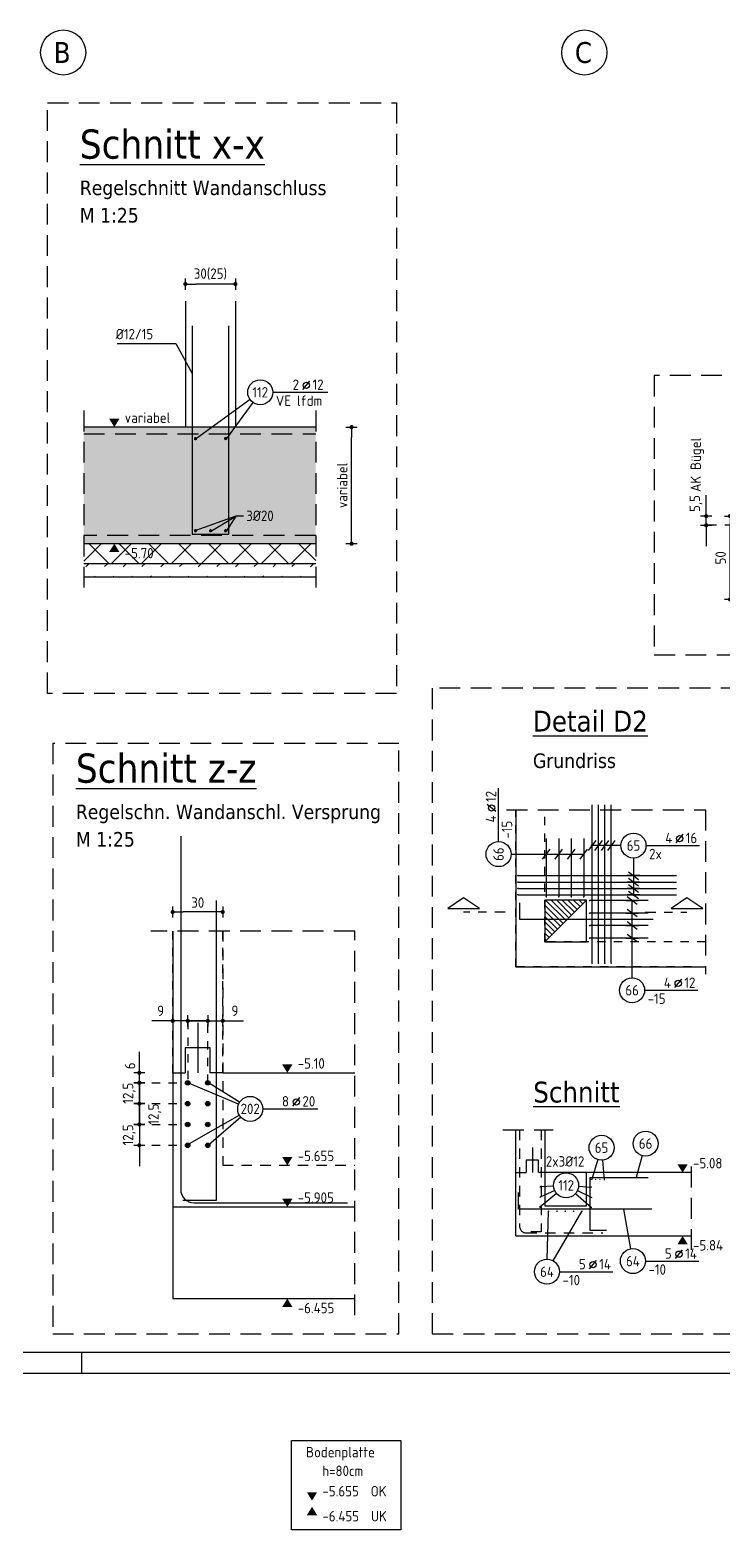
# Model space of a CAD drawing. Extents: x -59 to 99, y -34 to 56.
# Drawn here: x 30.33 to 38.64, y -1.88 to 16.12 of the extents above; entities that cross this region are included whole.
import ezdxf
from ezdxf.enums import TextEntityAlignment as Align

# ---------------------------------------------------------------- set-up
doc = ezdxf.new("R2010")
doc.units = 0
doc.header["$LTSCALE"] = 0.5
for name, pattern in [('AUSGEZOGEN', [1000.01, 1000, 0.01]), ('DASHDOTSMALL', [1.05, 0.5, -0.25, 0.05, -0.25]), ('DASHED', [0.75, 0.5, -0.25]), ('DOT', [0.175, 0.05, -0.125]), ('GESTRICHELT', [0.75, 0.5, -0.25]), ('HIDDEN', [0.375, 0.25, -0.125]), ('HIDDENX2', [0.75, 0.5, -0.25]), ('PUNKT', [0.175, 0.05, -0.125]), ('STRICHLINIE', [0.75, 0.5, -0.25]), ('STRICHPUNKT2', [0.55, 0.25, -0.125, 0.05, -0.125]), ('VERDECKT', [0.375, 0.25, -0.125])]:
    doc.linetypes.add(name, pattern=pattern)
for name, color, linetype in [('AFU', 7, 'Continuous'), ('BETON', 7, 'Continuous'), ('DETAIL', 7, 'Continuous'), ('DRUEBER', 7, 'Continuous'), ('grau_dunkel', 7, 'Continuous'), ('grau_mittel', 7, 'Continuous'), ('HILFE', 7, 'Continuous'), ('koten', 7, 'Continuous'), ('MASSE', 7, 'Continuous'), ('OBJEKT', 7, 'Continuous'), ('RAHMEN', 7, 'Continuous'), ('RND', 7, 'Continuous'), ('RND-1', 7, 'Continuous'), ('SCHNITTE', 7, 'Continuous'), ('SFP_Achsen', 7, 'Continuous'), ('SFP_Dämmung', 7, 'Continuous'), ('SFP_Hilfe', 7, 'Continuous'), ('TEXT', 7, 'Continuous'), ('VERDECKT', 7, 'Continuous')]:
    doc.layers.add(name, color=color, linetype=linetype)
doc.layers.add('NOPLOT', color=7, linetype='Continuous', plot=False)
doc.styles.add('helv', font='tahoma.ttf')
doc.styles.add('txt', font='isocp.shx')
doc.linetypes.add('AFU_50K', pattern='A,0.15,["/",Standard,S=0.2,R=0,X=-0.01,Y=-0.1],0.07,["/",Standard,S=0.2,R=0,X=-0.01,Y=-0.1],0.15', length=0.37)
doc.linetypes.add('AFU_50M', pattern='A,0.45,["/",Standard,S=0.2,R=0,X=-0.01,Y=-0.1],0.07,["/",Standard,S=0.2,R=0,X=-0.01,Y=-0.1],0.45', length=0.97)
doc.dimstyles.new('DOT_I', dxfattribs={"dimscale": 0.5, "dimtxt": 0.25, "dimasz": 0.25, "dimexe": 0.1, "dimexo": 0.3, "dimgap": 0.1, "dimtad": 1, "dimdec": 3, "dimzin": 3, "dimtxsty": 'txt', "dimblk": 'DOT', "dimblk1": 'DOT', "dimblk2": 'DOT', "dimsah": 1, "dimcen": 0.1, "dimse1": 1, "dimse2": 1, "dimazin": 0, "dimtfac": 1, "dimtdec": 4, "dimtix": 1, "dimtmove": 2, "dimatfit": 3, "dimfxl": 0, "dimtvp": 1, "dimtolj": 1, "dimtzin": 0, "dimarcsym": 0})

# ---------------------------------------------------------------- blocks, each defined once
blk = doc.blocks.new('DOT')
at = {"layer": 'MASSE', "color": 7, "linetype": 'Continuous'}
for p, q in [((0, 0), (-1, 0)), ((0, 0.54), (0, -0.54))]:
    blk.add_line(p, q, dxfattribs=at)
at = {"layer": 'MASSE', "color": 7, "linetype": 'Continuous', "const_width": 0.2}
blk.add_lwpolyline([(-0.1, 0, 1), (0.1, 0, 1)], format="xyb", close=True, dxfattribs=at)
blk = doc.blocks.new('*D42')
at = {"layer": 'Defpoints', "color": 0, "linetype": 'AUSGEZOGEN', "transparency": 16777216}
for p in [(38.725, 10.283), (38.725, 10.283), (38.725, 9.283)]:
    blk.add_point(p, dxfattribs=at)
at = {"layer": 'MASSE', "color": 0, "linetype": 'AUSGEZOGEN', "lineweight": -2, "transparency": 16777216}
blk.add_line((38.725, 9.408), (38.725, 10.158), dxfattribs=at)
at = {"layer": 'MASSE', "color": 0, "linetype": 'AUSGEZOGEN', "lineweight": -2, "transparency": 16777216, "xscale": 0.125, "yscale": 0.125, "zscale": 0.125}
for p, rotation in [((38.725, 10.283), 90), ((38.725, 9.283), 270)]:
    blk.add_blockref('DOT', p, dxfattribs=dict(at, rotation=rotation))
at = {"layer": 'MASSE', "color": 0, "linetype": 'AUSGEZOGEN', "transparency": 16777216, "insert": (38.612, 9.783), "char_height": 0.125, "attachment_point": 5, "rotation": 90, "style": 'txt'}
blk.add_mtext('\\A1;50', dxfattribs=at)
blk = doc.blocks.new('*D44')
at = {"layer": 'Defpoints', "color": 0, "linetype": 'AUSGEZOGEN', "transparency": 16777216}
for p in [(38.439, 10.283), (38.439, 10.283), (38.439, 10.173)]:
    blk.add_point(p, dxfattribs=at)
at = {"layer": 'MASSE', "color": 0, "linetype": 'AUSGEZOGEN', "lineweight": -2, "transparency": 16777216}
for p, q in [((38.439, 10.408), (38.439, 10.533)), ((38.439, 10.173), (38.439, 10.283)), ((38.439, 10.048), (38.439, 9.923))]:
    blk.add_line(p, q, dxfattribs=at)
at = {"layer": 'MASSE', "color": 0, "linetype": 'AUSGEZOGEN', "lineweight": -2, "transparency": 16777216, "xscale": 0.125, "yscale": 0.125, "zscale": 0.125}
for p, rotation in [((38.439, 10.283), 270), ((38.439, 10.173), 90)]:
    blk.add_blockref('DOT', p, dxfattribs=dict(at, rotation=rotation))
at = {"layer": 'MASSE', "color": 0, "linetype": 'AUSGEZOGEN', "transparency": 16777216, "insert": (38.317, 10.434), "char_height": 0.125, "attachment_point": 5, "rotation": 90, "style": 'txt'}
blk.add_mtext('\\A1;5,5', dxfattribs=at)
blk = doc.blocks.new('RND_LEI')
at = {"layer": 'RND', "color": 7, "linetype": 'Continuous'}
blk.add_line((1.022, 0.066), (1.19, 0.27), dxfattribs=at)
for centre, radius in [((0, 0), 0.3), ((1.106, 0.168), 0.075)]:
    blk.add_circle(centre, radius, dxfattribs=at)
at = {"layer": 'RND', "color": 7, "linetype": 'Continuous', "style": 'txt'}
blk.add_attdef('POSL', text='', height=0.25, dxfattribs=at).set_placement((0, 0), align=Align.MIDDLE)
blk.add_attdef('ANZ', text='', height=0.25, dxfattribs=at).set_placement((0.931, 0.057), align=Align.RIGHT)
for tag, p in [('DUM', (1.253, 0.057)), ('ABSTD', (1.674, 0.057)), ('POSTXT', (0.374, -0.327))]:
    blk.add_attdef(tag, p, '', height=0.25, dxfattribs=at)
blk = doc.blocks.new('lei_gre')
at = {"layer": 'RND', "color": 7, "linetype": 'Continuous'}
for p, q in [((-0.09, -0.12), (0.09, 0.12)), ((0, 0.15), (0, -0.15))]:
    blk.add_line(p, q, dxfattribs=at)
blk = doc.blocks.new('RND_HIN')
at = {"layer": 'RND', "color": 7, "linetype": 'Continuous'}
blk.add_circle((0, 0), 0.3, dxfattribs=at)
at = {"layer": 'RND', "color": 7, "linetype": 'Continuous', "style": 'txt'}
blk.add_attdef('POSI', text='', height=0.25, dxfattribs=at).set_placement((0, 0), align=Align.MIDDLE)
blk = doc.blocks.new('SCHN-2')
at = {"layer": 'SCHNITTE', "color": 6, "linetype": 'Continuous'}
blk.add_lwpolyline([(0.378, 0.088), (0, 0.34), (-0.378, 0.088)], close=True, dxfattribs=at)
at = {"layer": 'SCHNITTE', "color": 1, "linetype": 'DASHDOTSMALL', "style": 'helv'}
blk.add_attdef('SCHN-2', text='', height=0.35, dxfattribs=at).set_placement((0, 0.45), align=Align.CENTER)
blk = doc.blocks.new('okrd_o')
at = {"layer": 'koten', "color": 7, "linetype": 'Continuous'}
blk.add_solid([(-0.125, 0.202), (0.125, 0.202), (0, 0)], dxfattribs=at)
at = {"layer": 'koten', "style": 'txt'}
blk.add_attdef('OKRD', (0.25, 0.1), '', height=0.25, dxfattribs=at)
blk = doc.blocks.new('okrd_u')
at = {"layer": 'koten', "color": 7, "linetype": 'Continuous'}
blk.add_solid([(-0.125, -0.202), (0.125, -0.202), (0, 0)], dxfattribs=at)
at = {"layer": 'koten', "style": 'txt'}
blk.add_attdef('OKRD', (0.25, -0.35), '', height=0.25, dxfattribs=at)
blk = doc.blocks.new('*D75')
at = {"layer": 'Defpoints', "color": 0, "linetype": 'AUSGEZOGEN', "transparency": 16777216}
for p in [(32.193, 13.068), (32.193, 13.068), (32.793, 13.068)]:
    blk.add_point(p, dxfattribs=at)
at = {"layer": 'MASSE', "color": 0, "linetype": 'AUSGEZOGEN', "lineweight": -2, "transparency": 16777216}
blk.add_line((32.668, 13.068), (32.318, 13.068), dxfattribs=at)
at = {"layer": 'MASSE', "color": 0, "linetype": 'AUSGEZOGEN', "lineweight": -2, "transparency": 16777216, "xscale": 0.125, "yscale": 0.125, "zscale": 0.125, "rotation": 180}
blk.add_blockref('DOT', (32.193, 13.068), dxfattribs=at)
at = {"layer": 'MASSE', "color": 0, "linetype": 'AUSGEZOGEN', "lineweight": -2, "transparency": 16777216, "xscale": 0.125, "yscale": 0.125, "zscale": 0.125}
blk.add_blockref('DOT', (32.793, 13.068), dxfattribs=at)
at = {"layer": 'MASSE', "color": 0, "linetype": 'AUSGEZOGEN', "transparency": 16777216, "insert": (32.493, 13.187), "char_height": 0.125, "attachment_point": 5, "style": 'txt'}
blk.add_mtext('\\A1;30(25)', dxfattribs=at)
blk = doc.blocks.new('*D76')
at = {"layer": 'Defpoints', "color": 0, "linetype": 'AUSGEZOGEN', "transparency": 16777216}
for p in [(34.186, 11.352), (34.186, 11.352), (34.186, 9.952)]:
    blk.add_point(p, dxfattribs=at)
at = {"layer": 'MASSE', "color": 0, "linetype": 'AUSGEZOGEN', "lineweight": -2, "transparency": 16777216}
blk.add_line((34.186, 10.077), (34.186, 11.227), dxfattribs=at)
at = {"layer": 'MASSE', "color": 0, "linetype": 'AUSGEZOGEN', "lineweight": -2, "transparency": 16777216, "xscale": 0.125, "yscale": 0.125, "zscale": 0.125}
for p, rotation in [((34.186, 11.352), 90), ((34.186, 9.952), 270)]:
    blk.add_blockref('DOT', p, dxfattribs=dict(at, rotation=rotation))
at = {"layer": 'MASSE', "color": 0, "linetype": 'AUSGEZOGEN', "transparency": 16777216, "insert": (34.074, 10.652), "char_height": 0.125, "attachment_point": 5, "rotation": 90, "style": 'txt'}
blk.add_mtext('\\A1;variabel', dxfattribs=at)
blk = doc.blocks.new('A0-19-5')
at = {"layer": 'RAHMEN', "color": 5}
blk.add_line((2, 0.5), (137.4, 0.5), dxfattribs=at)
at = {"layer": 'RAHMEN', "color": 7}
blk.add_line((61.9, 0), (61.9, 0.5), dxfattribs=at)
at = {"layer": 'RAHMEN', "color": 7, "linetype": 'Continuous'}
blk.add_line((0, 0), (137.9, 0), dxfattribs=at)
blk = doc.blocks.new('*D144')
at = {"layer": 'Defpoints', "color": 0, "linetype": 'AUSGEZOGEN', "transparency": 16777216}
for p in [(32.041, 4.226), (32.041, 4.226), (32.221, 4.226)]:
    blk.add_point(p, dxfattribs=at)
at = {"layer": 'MASSE', "color": 0, "linetype": 'AUSGEZOGEN', "lineweight": -2, "transparency": 16777216}
for p, q in [((31.916, 4.226), (31.791, 4.226)), ((32.221, 4.226), (32.041, 4.226)), ((32.346, 4.226), (32.471, 4.226))]:
    blk.add_line(p, q, dxfattribs=at)
at = {"layer": 'MASSE', "color": 0, "linetype": 'AUSGEZOGEN', "lineweight": -2, "transparency": 16777216, "xscale": 0.125, "yscale": 0.125, "zscale": 0.125}
blk.add_blockref('DOT', (32.041, 4.226), dxfattribs=at)
at = {"layer": 'MASSE', "color": 0, "linetype": 'AUSGEZOGEN', "lineweight": -2, "transparency": 16777216, "xscale": 0.125, "yscale": 0.125, "zscale": 0.125, "rotation": 180}
blk.add_blockref('DOT', (32.221, 4.226), dxfattribs=at)
at = {"layer": 'MASSE', "color": 0, "linetype": 'AUSGEZOGEN', "transparency": 16777216, "insert": (31.897, 4.347), "char_height": 0.125, "attachment_point": 5, "style": 'txt'}
blk.add_mtext('\\A1;9', dxfattribs=at)
blk = doc.blocks.new('*D145')
at = {"layer": 'Defpoints', "color": 0, "linetype": 'AUSGEZOGEN', "transparency": 16777216}
for p in [(32.461, 4.226), (32.641, 4.226), (32.641, 4.226)]:
    blk.add_point(p, dxfattribs=at)
at = {"layer": 'MASSE', "color": 0, "linetype": 'AUSGEZOGEN', "lineweight": -2, "transparency": 16777216}
for p, q in [((32.336, 4.226), (32.211, 4.226)), ((32.461, 4.226), (32.641, 4.226)), ((32.766, 4.226), (32.891, 4.226))]:
    blk.add_line(p, q, dxfattribs=at)
at = {"layer": 'MASSE', "color": 0, "linetype": 'AUSGEZOGEN', "lineweight": -2, "transparency": 16777216, "xscale": 0.125, "yscale": 0.125, "zscale": 0.125}
blk.add_blockref('DOT', (32.461, 4.226), dxfattribs=at)
at = {"layer": 'MASSE', "color": 0, "linetype": 'AUSGEZOGEN', "lineweight": -2, "transparency": 16777216, "xscale": 0.125, "yscale": 0.125, "zscale": 0.125, "rotation": 180}
blk.add_blockref('DOT', (32.641, 4.226), dxfattribs=at)
at = {"layer": 'MASSE', "color": 0, "linetype": 'AUSGEZOGEN', "transparency": 16777216, "insert": (32.787, 4.347), "char_height": 0.125, "attachment_point": 5, "style": 'txt'}
blk.add_mtext('\\A1;9', dxfattribs=at)
blk = doc.blocks.new('*D146')
at = {"layer": 'Defpoints', "color": 0, "linetype": 'AUSGEZOGEN', "transparency": 16777216}
for p in [(32.041, 5.533), (32.041, 5.533), (32.641, 5.533)]:
    blk.add_point(p, dxfattribs=at)
at = {"layer": 'MASSE', "color": 0, "linetype": 'AUSGEZOGEN', "lineweight": -2, "transparency": 16777216}
blk.add_line((32.516, 5.533), (32.166, 5.533), dxfattribs=at)
at = {"layer": 'MASSE', "color": 0, "linetype": 'AUSGEZOGEN', "lineweight": -2, "transparency": 16777216, "xscale": 0.125, "yscale": 0.125, "zscale": 0.125, "rotation": 180}
blk.add_blockref('DOT', (32.041, 5.533), dxfattribs=at)
at = {"layer": 'MASSE', "color": 0, "linetype": 'AUSGEZOGEN', "lineweight": -2, "transparency": 16777216, "xscale": 0.125, "yscale": 0.125, "zscale": 0.125}
blk.add_blockref('DOT', (32.641, 5.533), dxfattribs=at)
at = {"layer": 'MASSE', "color": 0, "linetype": 'AUSGEZOGEN', "transparency": 16777216, "insert": (32.341, 5.646), "char_height": 0.125, "attachment_point": 5, "style": 'txt'}
blk.add_mtext('\\A1;30', dxfattribs=at)
blk = doc.blocks.new('*D147')
at = {"layer": 'Defpoints', "color": 0, "linetype": 'AUSGEZOGEN', "transparency": 16777216}
for p in [(31.641, 3.603), (31.641, 3.603), (31.641, 3.483)]:
    blk.add_point(p, dxfattribs=at)
at = {"layer": 'MASSE', "color": 0, "linetype": 'AUSGEZOGEN', "lineweight": -2, "transparency": 16777216}
for p, q in [((31.641, 3.728), (31.641, 3.853)), ((31.641, 3.483), (31.641, 3.603)), ((31.641, 3.358), (31.641, 3.233))]:
    blk.add_line(p, q, dxfattribs=at)
at = {"layer": 'MASSE', "color": 0, "linetype": 'AUSGEZOGEN', "lineweight": -2, "transparency": 16777216, "xscale": 0.125, "yscale": 0.125, "zscale": 0.125}
for p, rotation in [((31.641, 3.603), 270), ((31.641, 3.483), 90)]:
    blk.add_blockref('DOT', p, dxfattribs=dict(at, rotation=rotation))
at = {"layer": 'MASSE', "color": 0, "linetype": 'AUSGEZOGEN', "transparency": 16777216, "insert": (31.529, 3.686), "char_height": 0.125, "attachment_point": 5, "rotation": 90, "style": 'txt'}
blk.add_mtext('\\A1;6', dxfattribs=at)
blk = doc.blocks.new('*D148')
at = {"layer": 'Defpoints', "color": 0, "linetype": 'AUSGEZOGEN', "transparency": 16777216}
for p in [(31.641, 3.483), (31.641, 3.233), (31.641, 3.233)]:
    blk.add_point(p, dxfattribs=at)
at = {"layer": 'MASSE', "color": 0, "linetype": 'AUSGEZOGEN', "lineweight": -2, "transparency": 16777216}
for p, q in [((31.641, 3.608), (31.641, 3.733)), ((31.641, 3.483), (31.641, 3.233)), ((31.641, 3.108), (31.641, 2.983))]:
    blk.add_line(p, q, dxfattribs=at)
at = {"layer": 'MASSE', "color": 0, "linetype": 'AUSGEZOGEN', "lineweight": -2, "transparency": 16777216, "xscale": 0.125, "yscale": 0.125, "zscale": 0.125}
for p, rotation in [((31.641, 3.483), 270), ((31.641, 3.233), 90)]:
    blk.add_blockref('DOT', p, dxfattribs=dict(at, rotation=rotation))
at = {"layer": 'MASSE', "color": 0, "linetype": 'AUSGEZOGEN', "transparency": 16777216, "insert": (31.519, 3.358), "char_height": 0.125, "attachment_point": 5, "rotation": 90, "style": 'txt'}
blk.add_mtext('\\A1;12,5', dxfattribs=at)
blk = doc.blocks.new('*D149')
at = {"layer": 'Defpoints', "color": 0, "linetype": 'AUSGEZOGEN', "transparency": 16777216}
for p in [(31.641, 3.233), (31.641, 2.983), (31.641, 2.983)]:
    blk.add_point(p, dxfattribs=at)
at = {"layer": 'MASSE', "color": 0, "linetype": 'AUSGEZOGEN', "lineweight": -2, "transparency": 16777216}
for p, q in [((31.641, 3.358), (31.641, 3.483)), ((31.641, 3.233), (31.641, 2.983)), ((31.641, 2.858), (31.641, 2.733))]:
    blk.add_line(p, q, dxfattribs=at)
at = {"layer": 'MASSE', "color": 0, "linetype": 'AUSGEZOGEN', "lineweight": -2, "transparency": 16777216, "xscale": 0.125, "yscale": 0.125, "zscale": 0.125}
for p, rotation in [((31.641, 3.233), 270), ((31.641, 2.983), 90)]:
    blk.add_blockref('DOT', p, dxfattribs=dict(at, rotation=rotation))
at = {"layer": 'MASSE', "color": 0, "linetype": 'AUSGEZOGEN', "transparency": 16777216, "insert": (31.826, 3.107), "char_height": 0.125, "attachment_point": 5, "rotation": 90, "style": 'txt'}
blk.add_mtext('\\A1;12,5', dxfattribs=at)
blk = doc.blocks.new('*D150')
at = {"layer": 'Defpoints', "color": 0, "linetype": 'AUSGEZOGEN', "transparency": 16777216}
for p in [(31.641, 2.983), (31.641, 2.733), (31.641, 2.733)]:
    blk.add_point(p, dxfattribs=at)
at = {"layer": 'MASSE', "color": 0, "linetype": 'AUSGEZOGEN', "lineweight": -2, "transparency": 16777216}
for p, q in [((31.641, 3.108), (31.641, 3.233)), ((31.641, 2.983), (31.641, 2.733)), ((31.641, 2.608), (31.641, 2.483))]:
    blk.add_line(p, q, dxfattribs=at)
at = {"layer": 'MASSE', "color": 0, "linetype": 'AUSGEZOGEN', "lineweight": -2, "transparency": 16777216, "xscale": 0.125, "yscale": 0.125, "zscale": 0.125}
for p, rotation in [((31.641, 2.983), 270), ((31.641, 2.733), 90)]:
    blk.add_blockref('DOT', p, dxfattribs=dict(at, rotation=rotation))
at = {"layer": 'MASSE', "color": 0, "linetype": 'AUSGEZOGEN', "transparency": 16777216, "insert": (31.519, 2.858), "char_height": 0.125, "attachment_point": 5, "rotation": 90, "style": 'txt'}
blk.add_mtext('\\A1;12,5', dxfattribs=at)

msp = doc.modelspace()

# ---------------------------------------------------------------- hatches: boundary and pattern name
at = {"layer": 'grau_dunkel', "linetype": 'AUSGEZOGEN'}
h = msp.add_hatch(dxfattribs=at)
h.set_pattern_fill('ANSI31', color=171, scale=0.015, angle=90, style=0, double=1)
h.set_pattern_definition([(135, (5.400343, -11.90878), (-0.03367596, -0.03367596), [])])
h.paths.add_polyline_path([(37.00436, 5.67561), (36.50436, 5.67561), (36.50436, 5.17561)])
at = {"layer": 'grau_mittel'}
msp.add_hatch(color=61, dxfattribs=at).paths.add_polyline_path([(32.79344, 11.35216), (32.19344, 11.35216), (30.97476, 11.35216), (30.97476, 9.95216), (33.7556, 9.95216), (33.7556, 11.35216)])
at = {"layer": 'SFP_Dämmung', "linetype": 'AUSGEZOGEN'}
h = msp.add_hatch(dxfattribs=at)
h.set_pattern_fill('ANSI37', color=171, scale=0.08, angle=-180, style=0, double=1)
h.set_pattern_definition([(225, (-64.07953, 37.17852), (0.1796051, -0.1796051), []), (315, (-64.07953, 37.17852), (0.1796051, 0.1796051), [])])
h.paths.add_polyline_path([(33.7556, 9.71216), (33.7556, 9.95216), (30.97476, 9.95216), (30.97476, 9.71216)])
h.paths.add_polyline_path([(31.45375, 9.74741), (31.97057, 9.74741), (31.97057, 9.93234), (31.45375, 9.93234)], flags=24)
at = {"layer": 'SFP_Hilfe', "linetype": 'AUSGEZOGEN'}
h = msp.add_hatch(dxfattribs=at)
h.set_pattern_fill('DASH', color=171, scale=0.05, angle=-135, double=1)
h.set_pattern_definition([(225, (-64.07953, 37.17852), (-2e-16, -0.2245064), [0.15875, -0.15875])])
h.paths.add_polyline_path([(33.7556, 9.71216), (30.97476, 9.71216), (30.97476, 9.55216), (33.7556, 9.55216)])

# ---------------------------------------------------------------- linework, layer by layer
at = {"layer": 'AFU', "color": 8, "linetype": 'AFU_50K'}
msp.add_line((32.79344, 11.35216), (32.19344, 11.35216), dxfattribs=at)
at = {"layer": 'AFU', "color": 1, "linetype": 'AUSGEZOGEN'}
for p, q in [((32.34117, 4.20279), (32.34117, 3.60279)), ((36.35436, 2.70535), (36.35436, 2.40535))]:
    msp.add_line(p, q, dxfattribs=at)
at = {"layer": 'AFU', "color": 8, "linetype": 'AUSGEZOGEN'}
for p, q in [((32.19117, 3.90279), (32.19117, 3.60279)), ((32.49117, 3.90279), (32.19117, 3.90279)), ((32.49117, 3.60279), (32.49117, 3.90279)), ((32.04117, 3.60279), (32.19117, 3.60279)), ((32.64117, 3.60279), (32.49117, 3.60279)), ((36.42936, 2.55535), (36.27936, 2.55535)), ((36.27936, 2.55535), (36.27936, 2.40535)), ((36.42936, 2.40535), (36.42936, 2.55535)), ((36.15436, 2.40535), (36.27936, 2.40535)), ((36.50436, 2.40535), (36.42936, 2.40535))]:
    msp.add_line(p, q, dxfattribs=at)
at = {"layer": 'AFU', "color": 8, "linetype": 'AFU_50M'}
for p, q in [((32.64117, 3.60279), (34.2245, 3.60279)), ((32.04117, 1.99279), (34.2245, 1.99279))]:
    msp.add_line(p, q, dxfattribs=at)
at = {"layer": 'BETON', "color": 6, "linetype": 'AUSGEZOGEN'}
for p, q in [((32.19344, 12.86216), (32.19344, 11.35216)), ((32.79344, 12.86216), (32.79344, 11.35216)), ((32.19344, 11.35216), (30.97476, 11.35216)), ((33.7556, 11.35216), (32.79344, 11.35216)), ((33.7556, 9.95216), (30.97476, 9.95216)), ((36.15436, 6.75912), (36.15436, 4.87561)), ((32.04117, 5.30279), (32.04117, 0.89279)), ((36.15436, 4.87561), (38.4312, 4.87561)), ((36.15436, 1.64535), (36.15436, 2.92038)), ((36.50436, 2.92038), (36.50436, 2.40535)), ((36.50436, 2.40535), (36.50436, 2.00535)), ((38.262, 2.40535), (37.00436, 2.40535)), ((37.00436, 2.00535), (37.00436, 2.40535)), ((36.50436, 2.00535), (37.00436, 2.00535)), ((36.15436, 1.64535), (38.262, 1.64535)), ((32.04117, 0.89279), (34.2245, 0.89279))]:
    msp.add_line(p, q, dxfattribs=at)
msp.add_lwpolyline([(37.00436, 5.67561), (36.50436, 5.67561), (36.50436, 5.17561), (37.00436, 5.17561)], close=True, dxfattribs=at)
at = {"layer": 'DETAIL', "color": 102, "linetype": 'STRICHLINIE'}
for points in [[(30.53933, 8.15658), (30.53933, 15.24442), (34.72361, 15.24442), (34.72361, 8.15658)], [(37.81507, 11.97004), (37.81507, 8.6172), (40.87841, 8.6172), (40.87841, 11.97004)], [(35.15339, 0.46875), (39.61442, 0.46875), (39.61442, 8.2172), (35.15339, 8.2172)], [(30.60218, 7.55658), (30.60218, 0.46875), (34.75339, 0.46875), (34.75339, 7.55658)]]:
    msp.add_lwpolyline(points, close=True, dxfattribs=at)
at = {"layer": 'DRUEBER', "color": 7, "linetype": 'PUNKT', "lineweight": -2}
for p, q in [((36.50436, 5.17561), (36.50436, 6.75912)), ((38.4312, 5.17561), (36.50436, 5.17561))]:
    msp.add_line(p, q, dxfattribs=at)
at = {"layer": 'DRUEBER', "color": 7, "linetype": 'DOT'}
for p, q in [((32.04117, 3.60279), (32.04117, 5.30279)), ((32.64117, 3.60279), (32.64117, 5.30279))]:
    msp.add_line(p, q, dxfattribs=at)
at = {"layer": 'DRUEBER', "color": 7, "linetype": 'PUNKT'}
msp.add_line((32.64117, 3.60279), (34.2245, 3.60279), dxfattribs=at)
at = {"layer": 'DRUEBER', "color": 7, "linetype": 'PUNKT', "lineweight": -2}
msp.add_lwpolyline([(38.262, 4.87561), (36.15436, 4.87561), (36.15436, 6.75912)], dxfattribs=at)
at = {"layer": 'grau_dunkel', "color": 171, "linetype": 'AUSGEZOGEN'}
msp.add_line((36.50436, 5.17561), (37.00436, 5.67561), dxfattribs=at)
at = {"layer": 'HILFE', "color": 102, "linetype": 'AUSGEZOGEN'}
for p, q in [((31.37599, 12.35492), (32.07768, 12.35492)), ((32.07768, 12.35492), (32.27344, 11.99478)), ((32.79869, 10.28338), (32.30457, 10.108)), ((32.50518, 10.108), (32.79869, 10.28338)), ((32.79869, 10.28338), (32.68578, 10.108)), ((32.89156, 10.28338), (32.79869, 10.28338)), ((33.7556, 9.71216), (30.97476, 9.71216)), ((33.7556, 9.55216), (30.97476, 9.55216))]:
    msp.add_line(p, q, dxfattribs=at)
at = {"layer": 'HILFE', "color": 102, "linetype": 'DOT'}
for p, q in [((38.96285, 10.17303), (38.44228, 10.17303)), ((32.22117, 4.22562), (32.22117, 3.48279)), ((32.46117, 3.48279), (32.46117, 4.22562)), ((31.59202, 3.48279), (32.22117, 3.48279)), ((31.59202, 3.23279), (32.22117, 3.23279)), ((31.59202, 2.98279), (32.22117, 2.98279)), ((31.59202, 2.73279), (32.22117, 2.73279))]:
    msp.add_line(p, q, dxfattribs=at)
at = {"layer": 'HILFE', "color": 102, "linetype": 'HIDDENX2'}
for p, q in [((36.04407, 6.75912), (38.4312, 6.75912)), ((38.4312, 6.75912), (38.4312, 4.78712))]:
    msp.add_line(p, q, dxfattribs=at)
at = {"layer": 'HILFE', "color": 102, "linetype": 'AUSGEZOGEN'}
for centre in [(32.22117, 3.48279), (32.46117, 3.48279), (32.22117, 3.23279), (32.46117, 3.23279), (32.22117, 2.98279), (32.46117, 2.98279), (32.22117, 2.73279), (32.46117, 2.73279)]:
    msp.add_circle(centre, 0.027, dxfattribs=at)
at = {"layer": 'NOPLOT', "color": 191, "linetype": 'Continuous'}
msp.add_lwpolyline([(37.80458, 5.44378), (36.20458, 5.44378), (36.20458, 5.64378)], dxfattribs=at)
at = {"layer": 'OBJEKT', "color": 7, "linetype": 'AUSGEZOGEN'}
msp.add_line((37.00436, 2.40535), (36.50436, 2.40535), dxfattribs=at)
at = {"layer": 'OBJEKT', "color": 1, "linetype": 'AUSGEZOGEN'}
msp.add_lwpolyline([(33.46522, -0.80818), (34.77705, -0.80818), (34.77705, -1.88336), (33.46522, -1.88336)], close=True, dxfattribs=at)
at = {"layer": 'RND', "color": 7, "linetype": 'AUSGEZOGEN'}
for p, q in [((33.24087, 11.76932), (33.90087, 11.76932)), ((35.94877, 6.37689), (35.94877, 7.01689)), ((37.71687, 6.32971), (38.35687, 6.32971)), ((37.70028, 4.59332), (38.34028, 4.59332)), ((33.12016, 3.16998), (33.78016, 3.16998)), ((37.71007, 1.34307), (38.35007, 1.34307)), ((36.6791, 1.21632), (37.3191, 1.21632))]:
    msp.add_line(p, q, dxfattribs=at)
at = {"layer": 'RND', "color": 102, "linetype": 'AUSGEZOGEN'}
for p, q in [((32.96939, 11.68132), (32.32457, 11.21419)), ((33.00245, 11.64815), (32.68578, 11.21419)), ((37.41687, 6.32971), (37.05669, 6.32971)), ((36.09877, 6.22689), (36.97856, 6.22689)), ((37.56687, 6.17971), (37.56687, 5.72686)), ((37.55028, 4.74332), (37.55028, 5.67575)), ((32.83174, 3.22779), (32.22117, 3.48279)), ((32.84306, 3.24965), (32.47117, 3.48279)), ((32.84018, 3.09511), (32.21117, 2.73279)), ((32.85733, 3.07113), (32.47117, 2.73279)), ((37.13902, 2.56109), (37.06176, 2.3155)), ((37.19638, 2.55468), (37.21611, 2.3155)), ((37.67205, 2.60915), (37.59929, 2.34801)), ((36.62231, 2.19117), (36.44699, 2.11262)), ((36.60948, 2.24333), (36.44948, 2.23353)), ((36.89511, 2.18902), (37.06937, 2.10763)), ((36.90882, 2.24176), (37.05814, 2.23104)), ((36.64386, 2.15661), (36.43951, 1.98672)), ((36.87232, 2.15399), (37.06438, 1.98672)), ((36.533, 1.36627), (36.54791, 1.9389)), ((36.60416, 1.34619), (36.94674, 1.9389)), ((37.5339, 1.49077), (37.44961, 1.96637))]:
    msp.add_line(p, q, dxfattribs=at)
at = {"layer": 'RND', "color": 1, "linetype": 'AUSGEZOGEN'}
for points in [[(32.27344, 12.56591), (32.27344, 10.06591), (32.71344, 10.06591), (32.71344, 12.56591)], [(37.06974, 4.9199), (37.06974, 6.8199)], [(37.14628, 4.9199), (37.14628, 6.8199)], [(37.22282, 4.9199), (37.22282, 6.8199)], [(37.29936, 4.9199), (37.29936, 6.8199)], [(36.52109, 6.41589), (36.52109, 5.71589)], [(36.67109, 6.41589), (36.67109, 5.71589)], [(36.82109, 6.41589), (36.82109, 5.71589)], [(36.97109, 6.41589), (36.97109, 5.71589)], [(36.18118, 5.96914), (38.08118, 5.96914)], [(36.18118, 5.8926), (38.08118, 5.8926)], [(36.18118, 5.81606), (38.08118, 5.81606)], [(32.56117, 5.67028), (32.56117, 2.07028), (32.16117, 2.07028)], [(36.18118, 5.73952), (38.08118, 5.73952)], [(37.74116, 5.66964), (37.04116, 5.66964)], [(37.74116, 5.51964), (37.04116, 5.51964)], [(37.74116, 5.36964), (37.04116, 5.36964)], [(37.74116, 5.21964), (37.04116, 5.21964)], [(37.78648, 1.96637), (36.18648, 1.96637), (36.18648, 2.16637)]]:
    msp.add_lwpolyline(points, dxfattribs=at)
at = {"layer": 'RND', "color": 7, "linetype": 'GESTRICHELT'}
for points in [[(30.97476, 11.27216), (33.7556, 11.27216)], [(33.7556, 10.05216), (30.97476, 10.05216)]]:
    msp.add_lwpolyline(points, dxfattribs=at)
at = {"layer": 'RND', "color": 7, "linetype": 'AUSGEZOGEN'}
for points, const_width in [([(32.30457, 11.21419, 1), (32.32457, 11.21419, 1)], 0.02), ([(32.66578, 11.21419, 1), (32.68578, 11.21419, 1)], 0.02), ([(32.30457, 10.108, 1), (32.32457, 10.108, 1)], 0.02), ([(32.48518, 10.108, 1), (32.50518, 10.108, 1)], 0.02), ([(32.66578, 10.108, 1), (32.68578, 10.108, 1)], 0.02), ([(36.17618, 5.96914, 1), (36.18618, 5.96914, 1)], 0.01), ([(36.17618, 5.8926, 1), (36.18618, 5.8926, 1)], 0.01), ([(36.17618, 5.81606, 1), (36.18618, 5.81606, 1)], 0.01), ([(36.17618, 5.73952, 1), (36.18618, 5.73952, 1)], 0.01), ([(36.51609, 5.71589, 1), (36.52609, 5.71589, 1)], 0.01), ([(36.66609, 5.71589, 1), (36.67609, 5.71589, 1)], 0.01), ([(36.81609, 5.71589, 1), (36.82609, 5.71589, 1)], 0.01), ([(36.96609, 5.71589, 1), (36.97609, 5.71589, 1)], 0.01), ([(37.03616, 5.66964, 1), (37.04616, 5.66964, 1)], 0.01), ([(37.03616, 5.51964, 1), (37.04616, 5.51964, 1)], 0.01), ([(37.03616, 5.36964, 1), (37.04616, 5.36964, 1)], 0.01), ([(37.03616, 5.21964, 1), (37.04616, 5.21964, 1)], 0.01), ([(37.06474, 4.9199, 1), (37.07474, 4.9199, 1)], 0.01), ([(37.14128, 4.9199, 1), (37.15128, 4.9199, 1)], 0.01), ([(37.21782, 4.9199, 1), (37.22782, 4.9199, 1)], 0.01), ([(37.29436, 4.9199, 1), (37.30436, 4.9199, 1)], 0.01), ([(32.21117, 3.48279, 1), (32.23117, 3.48279, 1)], 0.02), ([(32.45117, 3.48279, 1), (32.47117, 3.48279, 1)], 0.02), ([(32.21117, 3.23279, 1), (32.23117, 3.23279, 1)], 0.02), ([(32.45117, 3.23279, 1), (32.47117, 3.23279, 1)], 0.02), ([(32.21117, 2.98279, 1), (32.23117, 2.98279, 1)], 0.02), ([(32.45117, 2.98279, 1), (32.47117, 2.98279, 1)], 0.02), ([(32.21117, 2.73279, 1), (32.23117, 2.73279, 1)], 0.02), ([(32.45117, 2.73279, 1), (32.47117, 2.73279, 1)], 0.02), ([(36.45181, 2.23188, -1), (36.44381, 2.23188, -1)], 0.008), ([(37.05692, 2.3228, 1), (37.06492, 2.3228, 1)], 0.008), ([(37.05692, 2.23188, 1), (37.06492, 2.23188, 1)], 0.008), ([(37.10841, 2.3228, 1), (37.11641, 2.3228, 1)], 0.008), ([(37.15991, 2.3228, 1), (37.16791, 2.3228, 1)], 0.008), ([(37.21141, 2.3228, 1), (37.21941, 2.3228, 1)], 0.008), ([(36.45181, 2.10943, -1), (36.44381, 2.10943, -1)], 0.008), ([(36.45181, 1.98697, -1), (36.44381, 1.98697, -1)], 0.008), ([(37.05692, 2.10943, 1), (37.06492, 2.10943, 1)], 0.008), ([(37.05692, 1.98697, 1), (37.06492, 1.98697, 1)], 0.008), ([(36.54432, 1.94134, 1), (36.55432, 1.94134, 1)], 0.01), ([(36.64432, 1.94134, 1), (36.65432, 1.94134, 1)], 0.01), ([(36.74432, 1.94134, 1), (36.75432, 1.94134, 1)], 0.01), ([(36.84432, 1.94134, 1), (36.85432, 1.94134, 1)], 0.01), ([(36.94432, 1.94134, 1), (36.95432, 1.94134, 1)], 0.01)]:
    msp.add_lwpolyline(points, format="xyb", close=True, dxfattribs=dict(at, const_width=const_width))
at = {"layer": 'RND', "color": 1, "linetype": 'AUSGEZOGEN'}
msp.add_lwpolyline([(32.1369, 6.44407), (32.1369, 2.20407, 0.41421356), (32.2969, 2.04407), (34.1369, 2.04407)], format="xyb", dxfattribs=at)
at = {"layer": 'RND', "color": 1, "linetype": 'HIDDEN'}
msp.add_lwpolyline([(36.20105, 2.92038), (36.20105, 1.76113, 0.41421356), (36.28105, 1.68113), (37.20105, 1.68113)], format="xyb", dxfattribs=at)
msp.add_lwpolyline([(36.46083, 2.92038), (36.46083, 1.69583), (36.26083, 1.69583)], dxfattribs=at)
at = {"layer": 'RND-1', "color": 1, "linetype": 'AUSGEZOGEN'}
msp.add_lwpolyline([(37.74309, 2.34465), (37.04309, 2.34465), (37.04309, 1.71465), (37.24309, 1.71465)], dxfattribs=at)
at = {"layer": 'SCHNITTE', "color": 6, "linetype": 'STRICHPUNKT2'}
for p, q in [((36.02967, 5.53258), (35.52967, 5.53258)), ((37.7084, 5.53258), (38.2084, 5.53258))]:
    msp.add_line(p, q, dxfattribs=at)
at = {"layer": 'SFP_Achsen', "color": 7, "linetype": 'AUSGEZOGEN'}
for centre in [(30.72794, 15.84625), (36.97794, 15.84625)]:
    msp.add_circle(centre, 0.27048, dxfattribs=at)
at = {"layer": 'SFP_Hilfe', "color": 102, "linetype": 'DASHED'}
for p, q in [((30.97476, 11.55057), (30.97476, 9.37299)), ((33.7556, 11.55057), (33.7556, 9.37299)), ((34.2245, 5.30279), (31.779, 5.30279)), ((34.2245, 0.69279), (34.2245, 5.30279)), ((36.00101, 2.92038), (36.60436, 2.92038)), ((38.262, 1.47712), (38.262, 2.52309))]:
    msp.add_line(p, q, dxfattribs=at)
at = {"layer": 'VERDECKT', "color": 7, "linetype": 'HIDDEN'}
msp.add_line((32.64117, 5.30279), (32.64117, 2.49279), dxfattribs=at)
at = {"layer": 'VERDECKT', "color": 7, "linetype": 'VERDECKT'}
msp.add_line((32.64117, 2.49279), (34.2245, 2.49279), dxfattribs=at)

# ---------------------------------------------------------------- block references
at = {"layer": 'koten', "color": 7, "linetype": 'DASHED', "xscale": 0.5, "yscale": 0.5, "zscale": 0.5}
msp.add_blockref('okrd_o', (31.34082, 11.35216), dxfattribs=at).add_auto_attribs({'OKRD': 'variabel'})
at = {"layer": 'koten', "color": 7, "linetype": 'AUSGEZOGEN', "xscale": 0.5, "yscale": 0.5, "zscale": 0.5}
for name, p, values in [('okrd_u', (31.34082, 9.95216), {'OKRD': '-5.70'}), ('okrd_o', (33.41558, 3.60279), {'OKRD': '-5.10'}), ('okrd_o', (33.41558, 2.49279), {'OKRD': '-5.655'}), ('okrd_o', (38.15595, 2.40535), {'OKRD': '-5.08'}), ('okrd_o', (33.41558, 1.99279), {'OKRD': '-5.905'}), ('okrd_u', (38.15595, 1.64535), {'OKRD': '-5.84'}), ('okrd_u', (33.41558, 0.89279), {'OKRD': '-6.455'})]:
    msp.add_blockref(name, p, dxfattribs=at).add_auto_attribs(values)
at = {"layer": 'koten', "color": 6, "linetype": 'AUSGEZOGEN', "xscale": 0.5, "yscale": 0.5, "zscale": 0.5}
for name, p, values in [('okrd_o', (33.71185, -1.53039), {'OKRD': '-5.655  OK'}), ('okrd_u', (33.71185, -1.60539), {'OKRD': '-6.455  UK'})]:
    msp.add_blockref(name, p, dxfattribs=at).add_auto_attribs(values)
at = {"layer": 'RAHMEN', "color": 1, "linetype": 'AUSGEZOGEN', "xscale": 0.5, "yscale": 0.5, "zscale": 0.5}
msp.add_blockref('A0-19-5', (0, 0), dxfattribs=at)
at = {"layer": 'RND', "color": 7, "linetype": 'AUSGEZOGEN', "xscale": 0.5, "yscale": 0.5, "zscale": 0.5}
for name, p, values in [('RND_LEI', (33.09087, 11.76932), {'POSL': '112', 'DUM': '12', 'ANZ': '2', 'POSTXT': 'VE lfdm'}), ('RND_LEI', (37.56687, 6.32971), {'POSL': '65', 'DUM': '16', 'ANZ': '4', 'POSTXT': '2x'}), ('RND_LEI', (37.55028, 4.59332), {'POSL': '66', 'DUM': '12', 'ANZ': '4', 'POSTXT': '-15'}), ('RND_LEI', (32.97016, 3.16998), {'POSL': '202', 'DUM': '20', 'ANZ': '8'}), ('RND_HIN', (37.71231, 2.75365), {'POSI': '66'}), ('RND_HIN', (37.18404, 2.70417), {'POSI': '65'}), ('RND_HIN', (36.7592, 2.2525), {'POSI': '112'}), ('RND_LEI', (37.56007, 1.34307), {'POSL': '64', 'DUM': '14', 'ANZ': '5', 'POSTXT': '-10'}), ('RND_LEI', (36.5291, 1.21632), {'POSL': '64', 'DUM': '14', 'ANZ': '5', 'POSTXT': '-10'})]:
    msp.add_blockref(name, p, dxfattribs=at).add_auto_attribs(values)
at = {"layer": 'RND', "color": 7, "linetype": 'AUSGEZOGEN', "xscale": 0.5, "yscale": 0.5, "zscale": 0.5, "rotation": 90}
msp.add_blockref('RND_LEI', (35.94877, 6.22689), dxfattribs=at).add_auto_attribs({'POSL': '66', 'DUM': '12', 'ANZ': '4', 'POSTXT': '-15'})
at = {"layer": 'RND', "color": 102, "linetype": 'AUSGEZOGEN', "xscale": 0.5, "yscale": 0.5, "zscale": 0.5}
for p in [(36.52109, 6.22689), (36.67109, 6.22689), (36.82109, 6.22689), (36.97109, 6.22689)]:
    msp.add_blockref('lei_gre', p, dxfattribs=at)
for p, rotation in [((37.06974, 6.32971), 180), ((37.14628, 6.32971), 180), ((37.22282, 6.32971), 180), ((37.29936, 6.32971), 180), ((37.56687, 5.96914), 270), ((37.56687, 5.8926), 270), ((37.56687, 5.81606), 270), ((37.56687, 5.73952), 270), ((37.55028, 5.66964), 90), ((37.55028, 5.51964), 90), ((37.55028, 5.36964), 90), ((37.55028, 5.21964), 90)]:
    msp.add_blockref('lei_gre', p, dxfattribs=dict(at, rotation=rotation))
at = {"layer": 'SCHNITTE', "color": 6, "linetype": 'STRICHPUNKT2', "xscale": 0.5, "yscale": 0.5, "zscale": 0.5}
for p in [(35.52967, 5.53258), (38.2084, 5.53258)]:
    msp.add_blockref('SCHN-2', p, dxfattribs=at)

# ---------------------------------------------------------------- texts
at = {"layer": 'SFP_Achsen', "color": 6, "linetype": 'AUSGEZOGEN', "style": 'helv'}
for s, p in [('B', (30.61389, 15.72187)), ('C', (36.86389, 15.72187))]:
    msp.add_text(s, height=0.25, dxfattribs=at).set_placement(p)
at = {"layer": 'TEXT', "color": 5, "linetype": 'AUSGEZOGEN', "style": 'helv'}
for s, p in [('%%uSchnitt x-x', (30.9267, 14.57307)), ('%%USchnitt z-z', (30.87933, 7.0846))]:
    msp.add_text(s, height=0.35, dxfattribs=at).set_placement(p)
at = {"layer": 'TEXT', "color": 1, "linetype": 'AUSGEZOGEN'}
for s, height, style, p in [('Regelschnitt Wandanschluss', 0.175, 'helv', (30.9267, 14.13557)), ('M 1:25', 0.175, 'helv', (30.9267, 13.806)), ('Grundriss', 0.175, 'helv', (36.36092, 7.26073)), ('Regelschn. Wandanschl. Versprung', 0.175, 'helv', (30.87933, 6.6471)), ('M 1:25', 0.175, 'helv', (30.87933, 6.31753)), ('Bodenplatte', 0.125, 'txt', (33.64071, -1.01138)), ('h=80cm', 0.125, 'txt', (33.83398, -1.23677))]:
    msp.add_text(s, height=height, dxfattribs=dict(at, style=style)).set_placement(p)
at = {"layer": 'TEXT', "color": 7, "linetype": 'AUSGEZOGEN', "style": 'txt'}
for s, p in [('%%C12/15', (31.3577, 12.40504)), ('3%%C20', (32.92235, 10.22467)), ('2x3%%C12', (36.51555, 2.47733))]:
    msp.add_text(s, height=0.125, dxfattribs=at).set_placement(p)
msp.add_text('AK Bügel', height=0.125, rotation=90, dxfattribs=at).set_placement((38.37562, 10.57295))
at = {"layer": 'TEXT', "color": 6, "linetype": 'AUSGEZOGEN', "style": 'helv'}
for s, p in [('%%UDetail D2', (36.36092, 7.69823)), ('%%uSchnitt', (36.36489, 3.24674))]:
    msp.add_text(s, height=0.25, dxfattribs=at).set_placement(p)

# ---------------------------------------------------------------- dimensions: what is measured, and where the dimension line sits
at = {"layer": 'MASSE', "color": 7, "linetype": 'AUSGEZOGEN'}
dim = msp.add_linear_dim(base=(32.19344, 13.06821), p1=(32.79344, 13.06821), p2=(32.19344, 13.06821), text='<>(25)', dimstyle='DOT_I', override={"dimdec": 0, "dimlfac": 50}, dxfattribs=at)
dim.commit()
dim.dimension.update_dxf_attribs({"geometry": '*D75', "text_midpoint": (32.49344, 13.18696)})
dim = msp.add_linear_dim(base=(34.18623, 11.35216), p1=(34.18623, 9.95216), p2=(34.18623, 11.35216), angle=90, text='variabel', dimstyle='DOT_I', override={"dimdec": 0, "dimlfac": 50}, dxfattribs=at)
dim.commit()
dim.dimension.update_dxf_attribs({"geometry": '*D76', "text_midpoint": (34.07373, 10.65216)})
for base, p1, p2, override, picture, middle in [((38.43918, 10.28303), (38.43918, 10.17303), (38.43918, 10.28303), {"dimdec": 1, "dimlfac": 50}, '*D44', (38.3173, 10.43356)), ((31.64126, 3.60279), (31.64126, 3.48279), (31.64126, 3.60279), {"dimdec": 0, "dimlfac": 50}, '*D147', (31.5287, 3.68632)), ((31.64126, 2.98279), (31.64126, 3.23279), (31.64126, 2.98279), {"dimdec": 1, "dimlfac": 50}, '*D149', (31.82643, 3.10709))]:
    dim = msp.add_linear_dim(base=base, p1=p1, p2=p2, angle=90, dimstyle='DOT_I', override=override, dxfattribs=at)
    dim.commit()
    dim.dimension.update_dxf_attribs({"geometry": picture, "text_midpoint": middle, "dimtype": 160})
for base, p1, p2, override, picture, middle in [((38.72458, 10.28303), (38.72458, 9.28303), (38.72458, 10.28303), {"dimdec": 0, "dimlfac": 50}, '*D42', (38.61208, 9.78303)), ((31.64126, 3.23279), (31.64126, 3.48279), (31.64126, 3.23279), {"dimdec": 1, "dimlfac": 50}, '*D148', (31.51937, 3.35779)), ((31.64126, 2.73279), (31.64126, 2.98279), (31.64126, 2.73279), {"dimdec": 1, "dimlfac": 50}, '*D150', (31.51937, 2.85779))]:
    dim = msp.add_linear_dim(base=base, p1=p1, p2=p2, angle=90, dimstyle='DOT_I', override=override, dxfattribs=at)
    dim.commit()
    dim.dimension.update_dxf_attribs({"geometry": picture, "text_midpoint": middle})
dim = msp.add_linear_dim(base=(32.04117, 5.53312), p1=(32.64117, 5.53312), p2=(32.04117, 5.53312), dimstyle='DOT_I', override={"dimdec": 0, "dimlfac": 50}, dxfattribs=at)
dim.commit()
dim.dimension.update_dxf_attribs({"geometry": '*D146', "text_midpoint": (32.34117, 5.64562)})
for base, p1, p2, picture, middle in [((32.04117, 4.22562), (32.22117, 4.22562), (32.04117, 4.22562), '*D144', (31.89712, 4.34749)), ((32.64117, 4.22562), (32.46117, 4.22562), (32.64117, 4.22562), '*D145', (32.78693, 4.34749))]:
    dim = msp.add_linear_dim(base=base, p1=p1, p2=p2, dimstyle='DOT_I', override={"dimdec": 0, "dimlfac": 50}, dxfattribs=at)
    dim.commit()
    dim.dimension.update_dxf_attribs({"geometry": picture, "text_midpoint": middle, "dimtype": 160})

doc.saveas('drawing.dxf')
